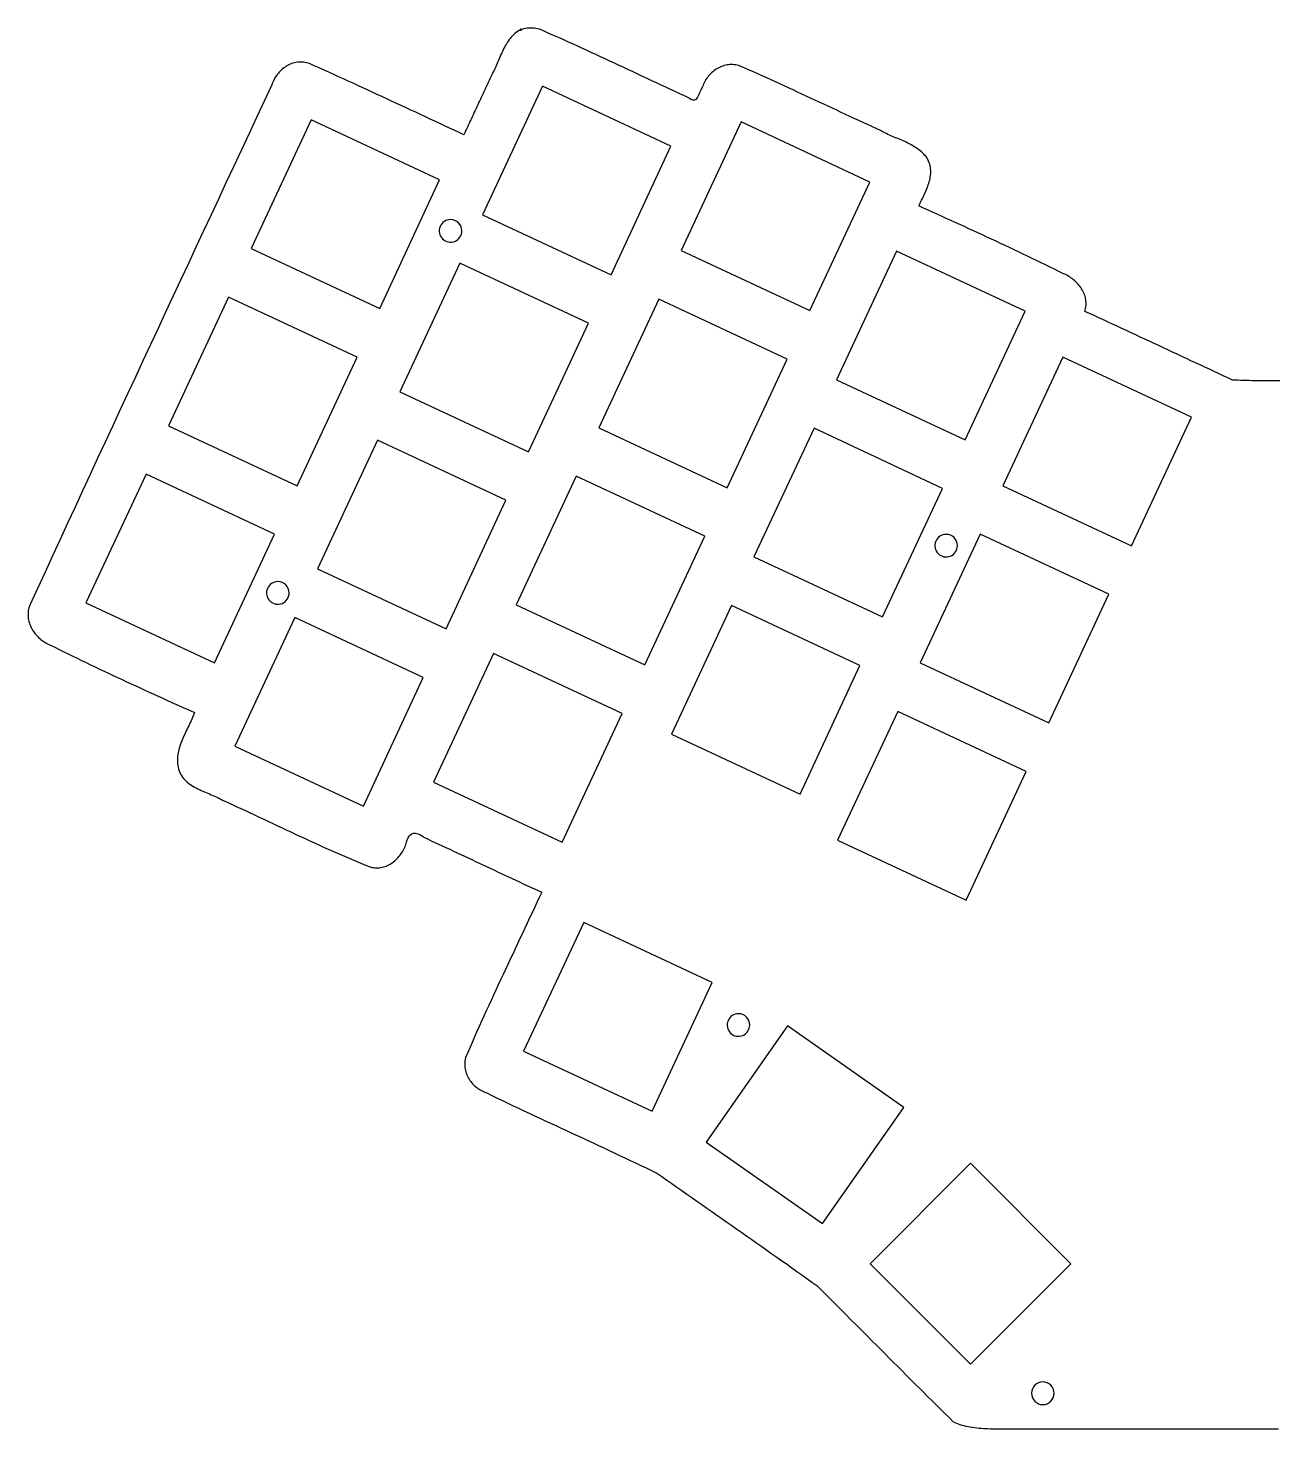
# Model space of a CAD drawing. Extents: x 2 to 691, y -383 to 3.
# Drawn here: x 1.5 to 346.2, y -383.1 to 3 of the extents above; entities that cross this region are included whole.
import ezdxf

# ---------------------------------------------------------------- set-up
doc = ezdxf.new("R2010")
doc.units = 0
doc.layers.get('0').update_dxf_attribs({"linetype": 'CONTINUOUS'})

msp = doc.modelspace()

# ---------------------------------------------------------------- linework, layer by layer
at = {"color": 7}
for points in [[(137.3688, 2.527315), (136.9368, 2.289715), (136.5264, 2.030515), (136.1376, 1.756915), (135.7704, 1.468915), (135.4248, 1.159315), (135.0864, 0.835315), (134.7768, 0.504115), (134.4744, 0.151315), (134.1864, -0.208685), (133.92, -0.583085), (133.6608, -0.971885), (133.416, -1.367885), (133.1784, -1.771085), (132.948, -2.181485), (132.732, -2.599085), (132.5232, -3.023885), (132.3144, -3.455885), (132.12, -3.887885), (131.9256, -4.327085), (131.7384, -4.766285), (131.544, -5.212685), (131.364, -5.651885), (131.1768, -6.098285), (130.9896, -6.537485), (130.8024, -6.976685), (130.6152, -7.415885), (130.4208, -7.855085), (130.2264, -8.279885), (130.0176, -8.704685), (129.8088, -9.122285), (129.5928, -9.539885), (129.3696, -9.935885)], [(142.5456, 2.656915), (142.056, 2.800915), (141.5664, 2.901715), (141.0768, 2.966515), (140.5944, 2.995315), (140.112, 2.995315), (139.6368, 2.966515), (139.1544, 2.908915), (138.672, 2.829715), (138.1824, 2.728915), (137.6928, 2.613715), (137.3688, 2.527315)], [(183.8088, -16.307885), (182.52, -15.717485), (181.2312, -15.127085), (179.9424, -14.529485), (178.6608, -13.931885), (177.372, -13.334285), (176.0832, -12.729485), (174.7944, -12.131885), (173.5128, -11.527085), (172.224, -10.922285), (170.9424, -10.324685), (169.6536, -9.719885), (168.372, -9.115085), (167.0832, -8.510285), (165.7944, -7.912685), (164.5128, -7.307885), (163.224, -6.710285), (161.9352, -6.105485), (160.6536, -5.507885), (159.3648, -4.910285), (158.076, -4.312685), (156.7872, -3.722285), (155.4984, -3.124685), (154.2024, -2.534285), (152.9136, -1.951085), (151.6248, -1.360685), (150.3288, -0.777485), (149.0328, -0.194285), (147.744, 0.381715), (146.4408, 0.957715), (145.1448, 1.526515), (143.8488, 2.095315), (142.5456, 2.656915)], [(79.128, -6.811085), (78.7032, -6.674285), (78.2856, -6.566285), (77.8608, -6.479885), (77.4432, -6.422285), (77.0256, -6.393485), (76.6152, -6.386285), (76.1976, -6.400685), (75.7944, -6.443885), (75.3912, -6.508685), (74.9952, -6.595085), (74.5992, -6.695885), (74.2104, -6.825485), (73.836, -6.976685), (73.4616, -7.142285), (73.1016, -7.322285), (72.7416, -7.531085), (72.396, -7.747085), (72.0648, -7.984685), (71.7336, -8.243885), (71.424, -8.510285), (71.1216, -8.798285), (70.8336, -9.093485), (70.5528, -9.403085), (70.2864, -9.727085), (70.0416, -10.065485), (69.804, -10.411085), (69.588, -10.771085), (69.3864, -11.138285), (69.1992, -11.512685), (69.0264, -11.901485), (68.8752, -12.297485), (68.7456, -12.700685)], [(121.7016, -26.409485), (120.3696, -25.790285), (119.0448, -25.178285), (117.7128, -24.559085), (116.388, -23.939885), (115.056, -23.320685), (113.7312, -22.701485), (112.3992, -22.089485), (111.0744, -21.470285), (109.7496, -20.851085), (108.4176, -20.231885), (107.0928, -19.612685), (105.7608, -18.993485), (104.436, -18.381485), (103.104, -17.762285), (101.7792, -17.143085), (100.4472, -16.531085), (99.1224, -15.911885), (97.7904, -15.299885), (96.4584, -14.687885), (95.1336, -14.068685), (93.8016, -13.456685), (92.4696, -12.851885), (91.1376, -12.239885), (89.8056, -11.627885), (88.4736, -11.023085), (87.1416, -10.418285), (85.8024, -9.813485), (84.4704, -9.208685), (83.1384, -8.603885), (81.7992, -8.006285), (80.4672, -7.408685), (79.128, -6.811085)], [(197.9064, -7.495085), (197.496, -7.365485), (197.0856, -7.257485), (196.6752, -7.178285), (196.2648, -7.120685), (195.8544, -7.084685), (195.4512, -7.077485), (195.048, -7.091885), (194.6448, -7.127885), (194.2488, -7.178285), (193.8528, -7.257485), (193.4712, -7.358285), (193.0896, -7.473485), (192.7152, -7.610285), (192.348, -7.768685), (191.988, -7.941485), (191.6352, -8.128685), (191.2896, -8.337485), (190.9512, -8.560685), (190.6272, -8.798285), (190.3104, -9.057485), (190.008, -9.323885), (189.72, -9.604685), (189.4392, -9.899885), (189.1728, -10.209485), (188.9208, -10.533485), (188.676, -10.864685), (188.4528, -11.210285), (188.244, -11.563085), (188.0496, -11.923085), (187.8696, -12.297485), (187.7112, -12.679085), (187.5672, -13.067885)], [(236.592, -25.279085), (235.3824, -24.724685), (234.18, -24.163085), (232.9704, -23.601485), (231.768, -23.039885), (230.5584, -22.478285), (229.3488, -21.916685), (228.1464, -21.362285), (226.9368, -20.800685), (225.7344, -20.239085), (224.5248, -19.677485), (223.3224, -19.115885), (222.1128, -18.554285), (220.9032, -17.992685), (219.7008, -17.431085), (218.4912, -16.869485), (217.2816, -16.307885), (216.0792, -15.753485), (214.8696, -15.191885), (213.66, -14.637485), (212.4504, -14.075885), (211.2408, -13.521485), (210.0312, -12.967085), (208.8216, -12.412685), (207.612, -11.865485), (206.4024, -11.311085), (205.1928, -10.763885), (203.976, -10.216685), (202.7664, -9.669485), (201.5496, -9.122285), (200.3328, -8.582285), (199.1232, -8.035085), (197.9064, -7.495085)], [(129.3696, -9.935885), (129.132, -10.454285), (128.8872, -10.965485), (128.6496, -11.483885), (128.412, -11.995085), (128.1744, -12.513485), (127.9296, -13.024685), (127.692, -13.543085), (127.4544, -14.054285), (127.2096, -14.572685), (126.972, -15.083885), (126.7344, -15.602285), (126.4896, -16.113485), (126.252, -16.631885), (126.0144, -17.143085), (125.7768, -17.661485), (125.532, -18.172685), (125.2944, -18.691085), (125.0568, -19.202285), (124.812, -19.720685), (124.5744, -20.231885), (124.3368, -20.743085), (124.0992, -21.261485), (123.8544, -21.772685), (123.6168, -22.291085), (123.3792, -22.802285), (123.1344, -23.320685), (122.8968, -23.831885), (122.6592, -24.350285), (122.4216, -24.861485), (122.1768, -25.379885), (121.9392, -25.891085), (121.7016, -26.409485)], [(68.7456, -12.700685), (66.6504, -17.171885), (64.5552, -21.635885), (62.4672, -26.107085), (60.372, -30.578285), (58.2768, -35.049485), (56.1888, -39.520685), (54.0936, -43.991885), (52.0056, -48.463085), (49.9176, -52.934285), (47.8224, -57.405485), (45.7344, -61.876685), (43.6464, -66.347885), (41.5584, -70.826285), (39.4704, -75.297485), (37.3896, -79.768685), (35.3016, -84.247085), (33.2136, -88.718285), (31.1328, -93.196685), (29.052, -97.667885), (26.9712, -102.146285), (24.8904, -106.617485), (22.8096, -111.095885), (20.7288, -115.574285), (18.6552, -120.052685), (16.5744, -124.531085), (14.5008, -129.009485), (12.4272, -133.487885), (10.3608, -137.966285), (8.2872, -142.451885), (6.2208, -146.930285), (4.1472, -151.415885), (2.0808, -155.894285)], [(187.5672, -13.067885), (187.3656, -13.370285), (187.1784, -13.715885), (186.9984, -14.090285), (186.8328, -14.493485), (186.6744, -14.896685), (186.5088, -15.299885), (186.336, -15.688685), (186.156, -16.041485), (185.9616, -16.358285), (185.6304, -16.718285), (185.2416, -16.919885), (184.7808, -16.905485), (184.428, -16.761485), (184.0248, -16.495085), (183.8088, -16.307885)], [(249.12, -32.443085), (248.8248, -32.090285), (248.5152, -31.751885), (248.1912, -31.435085), (247.86, -31.125485), (247.5216, -30.837485), (247.1688, -30.556685), (246.8088, -30.290285), (246.4344, -30.038285), (246.06, -29.793485), (245.6712, -29.555885), (245.2824, -29.332685), (244.8864, -29.116685), (244.4832, -28.907885), (244.0728, -28.706285), (243.6624, -28.504685), (243.252, -28.317485), (242.8272, -28.123085), (242.4096, -27.943085), (241.9848, -27.763085), (241.56, -27.583085), (241.1352, -27.403085), (240.7104, -27.223085), (240.2856, -27.043085), (239.868, -26.863085), (239.4432, -26.683085), (239.0256, -26.495885), (238.608, -26.308685), (238.1976, -26.114285), (237.7872, -25.919885), (237.384, -25.711085), (236.988, -25.502285), (236.592, -25.279085)], [(247.1616, -46.036685), (247.3416, -45.647885), (247.5288, -45.251885), (247.716, -44.848685), (247.9104, -44.438285), (248.1048, -44.027885), (248.3064, -43.617485), (248.5008, -43.199885), (248.6952, -42.775085), (248.8824, -42.350285), (249.0696, -41.925485), (249.2496, -41.493485), (249.4224, -41.061485), (249.588, -40.629485), (249.7392, -40.197485), (249.8832, -39.758285), (250.0128, -39.326285), (250.128, -38.887085), (250.2216, -38.447885), (250.3008, -38.008685), (250.3656, -37.576685), (250.4088, -37.137485), (250.4232, -36.698285), (250.4232, -36.266285), (250.3944, -35.834285), (250.344, -35.402285), (250.2576, -34.970285), (250.1496, -34.538285), (250.0128, -34.113485), (249.84, -33.688685), (249.6384, -33.271085), (249.3936, -32.853485), (249.12, -32.443085)], [(287.0064, -64.720685), (285.7752, -64.101485), (284.544, -63.489485), (283.3128, -62.884685), (282.0744, -62.279885), (280.8432, -61.675085), (279.6048, -61.077485), (278.3664, -60.472685), (277.128, -59.882285), (275.8824, -59.284685), (274.644, -58.694285), (273.3984, -58.103885), (272.16, -57.520685), (270.9144, -56.930285), (269.6688, -56.347085), (268.4232, -55.763885), (267.1776, -55.187885), (265.9248, -54.604685), (264.6792, -54.028685), (263.4336, -53.452685), (262.1808, -52.876685), (260.928, -52.300685), (259.6824, -51.731885), (258.4296, -51.155885), (257.1768, -50.587085), (255.924, -50.018285), (254.6784, -49.449485), (253.4256, -48.880685), (252.1728, -48.311885), (250.92, -47.743085), (249.6672, -47.174285), (248.4144, -46.605485), (247.1616, -46.036685)], [(292.9176, -75.088685), (293.0328, -74.671085), (293.1264, -74.253485), (293.1912, -73.843085), (293.2344, -73.425485), (293.2488, -73.015085), (293.2344, -72.611885), (293.2056, -72.208685), (293.148, -71.812685), (293.076, -71.416685), (292.9752, -71.027885), (292.86, -70.646285), (292.7232, -70.271885), (292.5648, -69.904685), (292.392, -69.544685), (292.2048, -69.184685), (291.996, -68.839085), (291.7728, -68.500685), (291.5352, -68.169485), (291.276, -67.852685), (291.0096, -67.543085), (290.736, -67.240685), (290.4408, -66.945485), (290.1384, -66.671885), (289.8216, -66.398285), (289.4976, -66.146285), (289.1664, -65.901485), (288.8208, -65.671085), (288.4752, -65.447885), (288.1152, -65.246285), (287.748, -65.051885), (287.3808, -64.879085), (287.0064, -64.720685)], [(333.6048, -94.010285), (332.3376, -93.419885), (331.0632, -92.829485), (329.796, -92.231885), (328.5216, -91.641485), (327.2544, -91.051085), (325.98, -90.453485), (324.7128, -89.863085), (323.4384, -89.265485), (322.1712, -88.675085), (320.8968, -88.077485), (319.6296, -87.487085), (318.3624, -86.889485), (317.088, -86.299085), (315.8208, -85.701485), (314.5464, -85.111085), (313.2792, -84.520685), (312.0048, -83.923085), (310.7376, -83.332685), (309.4632, -82.742285), (308.196, -82.151885), (306.9216, -81.554285), (305.6472, -80.963885), (304.38, -80.373485), (303.1056, -79.783085), (301.8312, -79.199885), (300.564, -78.609485), (299.2896, -78.019085), (298.0152, -77.435885), (296.7408, -76.845485), (295.4664, -76.262285), (294.192, -75.679085), (292.9176, -75.088685)], [(346.6224, -94.211885), (345.8592, -94.211885), (345.0888, -94.219085), (344.3184, -94.219085), (343.548, -94.226285), (342.7776, -94.219085), (342.0144, -94.219085), (341.244, -94.219085), (340.4808, -94.211885), (339.7104, -94.204685), (338.9472, -94.190285), (338.1768, -94.175885), (337.4136, -94.154285), (336.6504, -94.132685), (335.8872, -94.111085), (335.124, -94.082285), (334.368, -94.046285), (333.6048, -94.010285)], [(2.0808, -155.894285), (1.9224, -156.326285), (1.7856, -156.758285), (1.6776, -157.190285), (1.5984, -157.622285), (1.548, -158.054285), (1.5264, -158.486285), (1.5264, -158.911085), (1.5552, -159.335885), (1.6056, -159.753485), (1.6776, -160.171085), (1.7712, -160.581485), (1.8936, -160.991885), (2.0304, -161.387885), (2.196, -161.783885), (2.376, -162.172685), (2.5704, -162.547085), (2.7864, -162.921485), (3.024, -163.281485), (3.276, -163.634285), (3.5424, -163.972685), (3.8232, -164.303885), (4.1184, -164.620685), (4.428, -164.930285), (4.752, -165.225485), (5.0832, -165.506285), (5.4288, -165.772685), (5.7888, -166.024685), (6.156, -166.262285), (6.5304, -166.485485), (6.912, -166.694285), (7.3008, -166.881485), (7.704, -167.047085)], [(7.704, -167.047085), (8.928, -167.666285), (10.1592, -168.271085), (11.3832, -168.883085), (12.6144, -169.487885), (13.8528, -170.085485), (15.084, -170.683085), (16.3152, -171.280685), (17.5536, -171.878285), (18.792, -172.468685), (20.0304, -173.059085), (21.2688, -173.649485), (22.5072, -174.232685), (23.7528, -174.815885), (24.9912, -175.399085), (26.2368, -175.975085), (27.4824, -176.558285), (28.7208, -177.134285), (29.9664, -177.710285), (31.212, -178.286285), (32.4648, -178.855085), (33.7104, -179.423885), (34.956, -179.999885), (36.2016, -180.568685), (37.4544, -181.137485), (38.7, -181.706285), (39.9456, -182.275085), (41.1984, -182.836685), (42.444, -183.405485), (43.6968, -183.967085), (44.9496, -184.535885), (46.1952, -185.097485), (47.448, -185.666285)], [(47.448, -185.666285), (47.2752, -186.119885), (47.088, -186.573485), (46.8936, -187.027085), (46.6992, -187.480685), (46.4904, -187.934285), (46.2744, -188.387885), (46.0584, -188.841485), (45.8424, -189.295085), (45.6192, -189.748685), (45.396, -190.202285), (45.1728, -190.663085), (44.9568, -191.116685), (44.7408, -191.577485), (44.5248, -192.038285), (44.3232, -192.499085), (44.1216, -192.959885), (43.9344, -193.427885), (43.7472, -193.895885), (43.5816, -194.363885), (43.4232, -194.831885), (43.272, -195.307085), (43.1424, -195.775085), (43.0272, -196.257485), (42.9264, -196.732685), (42.8472, -197.215085), (42.7824, -197.704685), (42.7392, -198.194285), (42.7248, -198.683885), (42.7248, -199.180685), (42.7536, -199.677485), (42.8112, -200.181485), (42.8904, -200.685485)], [(241.308, -185.313485), (224.7552, -220.773485)], [(276.7392, -201.866285), (241.308, -185.313485)], [(42.8904, -200.685485), (43.02, -201.203885), (43.1856, -201.700685), (43.38, -202.168685), (43.6032, -202.607885), (43.848, -203.025485), (44.1216, -203.428685), (44.4168, -203.803085), (44.7336, -204.155885), (45.0648, -204.494285), (45.4176, -204.811085), (45.792, -205.113485), (46.1808, -205.401485), (46.584, -205.675085), (47.0016, -205.934285), (47.4264, -206.179085), (47.8656, -206.416685), (48.312, -206.647085), (48.7656, -206.870285), (49.2264, -207.079085), (49.6872, -207.287885), (50.1552, -207.489485), (50.6304, -207.683885), (51.0984, -207.885485), (51.5664, -208.079885), (52.0344, -208.274285), (52.5024, -208.468685), (52.956, -208.670285), (53.4096, -208.871885), (53.856, -209.080685), (54.288, -209.289485), (54.7128, -209.512685), (55.1304, -209.743085)], [(260.2152, -237.297485), (276.7392, -201.866285)], [(55.1304, -209.743085), (56.3976, -210.319085), (57.672, -210.902285), (58.9392, -211.485485), (60.2064, -212.075885), (61.4736, -212.666285), (62.7408, -213.256685), (64.008, -213.847085), (65.2752, -214.444685), (66.5424, -215.035085), (67.8024, -215.632685), (69.0696, -216.230285), (70.3368, -216.827885), (71.5968, -217.425485), (72.864, -218.015885), (74.1312, -218.613485), (75.3984, -219.203885), (76.6656, -219.794285), (77.9328, -220.384685), (79.2072, -220.967885), (80.4744, -221.551085), (81.7488, -222.134285), (83.0232, -222.710285), (84.2976, -223.279085), (85.572, -223.847885), (86.8536, -224.409485), (88.1352, -224.971085), (89.4168, -225.525485), (90.6984, -226.072685), (91.9872, -226.612685), (93.2832, -227.152685), (94.572, -227.678285), (95.868, -228.196685)], [(105.768, -221.788685), (105.9192, -221.241485), (106.092, -220.744685), (106.2864, -220.305485), (106.4952, -219.923885), (106.7256, -219.599885), (106.9776, -219.333485), (107.3952, -219.038285), (107.856, -218.879885), (108.3672, -218.858285), (108.7416, -218.923085), (109.1304, -219.045485), (109.548, -219.239885), (109.9872, -219.491885), (110.448, -219.808685), (110.6856, -219.995885)], [(110.6856, -219.995885), (111.7008, -220.471085), (112.7088, -220.946285), (113.724, -221.421485), (114.7392, -221.896685), (115.7544, -222.371885), (116.7696, -222.847085), (117.7848, -223.322285), (118.7928, -223.797485), (119.808, -224.272685), (120.8232, -224.747885), (121.8384, -225.223085), (122.8536, -225.698285), (123.8688, -226.173485), (124.884, -226.648685), (125.8992, -227.123885), (126.9144, -227.591885), (127.9296, -228.067085), (128.9376, -228.542285), (129.9528, -229.017485), (130.968, -229.485485), (131.9832, -229.960685), (132.9984, -230.435885), (134.0136, -230.903885), (135.0288, -231.379085), (136.044, -231.847085), (137.0592, -232.322285), (138.0816, -232.797485), (139.0968, -233.265485), (140.112, -233.740685), (141.1272, -234.208685), (142.1424, -234.683885), (143.1576, -235.151885)], [(95.868, -228.196685), (96.2928, -228.297485), (96.7104, -228.369485), (97.1208, -228.419885), (97.5312, -228.441485), (97.9416, -228.434285), (98.3448, -228.412685), (98.7408, -228.362285), (99.1296, -228.290285), (99.5184, -228.196685), (99.8928, -228.081485), (100.2672, -227.944685), (100.6344, -227.786285), (100.9872, -227.613485), (101.34, -227.426285), (101.6784, -227.217485), (102.0168, -226.994285), (102.3336, -226.749485), (102.6504, -226.497485), (102.9528, -226.231085), (103.248, -225.943085), (103.5288, -225.655085), (103.7952, -225.345485), (104.0544, -225.028685), (104.2992, -224.697485), (104.5296, -224.359085), (104.7528, -224.013485), (104.9616, -223.660685), (105.1488, -223.293485), (105.3288, -222.926285), (105.4944, -222.551885), (105.6384, -222.170285), (105.768, -221.788685)], [(224.7552, -220.773485), (260.2152, -237.297485)], [(143.1576, -235.151885), (142.4952, -236.570285), (141.8328, -237.995885), (141.1632, -239.414285), (140.5008, -240.832685), (139.8312, -242.251085), (139.1688, -243.676685), (138.4992, -245.095085), (137.8296, -246.513485), (137.16, -247.931885), (136.4904, -249.350285), (135.8208, -250.768685), (135.1584, -252.187085), (134.4888, -253.605485), (133.8264, -255.031085), (133.1568, -256.449485), (132.4944, -257.867885), (131.832, -259.293485), (131.1696, -260.711885), (130.5072, -262.137485), (129.852, -263.563085), (129.1968, -264.981485), (128.5416, -266.407085), (127.8864, -267.839885), (127.2384, -269.265485), (126.5904, -270.691085), (125.9496, -272.123885), (125.3088, -273.556685), (124.668, -274.982285), (124.0344, -276.422285), (123.408, -277.855085), (122.7816, -279.295085), (122.1552, -280.727885)], [(122.1552, -280.727885), (122.0688, -281.131085), (121.9968, -281.527085), (121.9536, -281.923085), (121.932, -282.319085), (121.9248, -282.707885), (121.9464, -283.096685), (121.9896, -283.485485), (122.0472, -283.859885), (122.1264, -284.234285), (122.22, -284.608685), (122.3352, -284.968685), (122.4648, -285.328685), (122.616, -285.681485), (122.7816, -286.027085), (122.9688, -286.365485), (123.1632, -286.689485), (123.3792, -287.013485), (123.6024, -287.323085), (123.8472, -287.625485), (124.0992, -287.913485), (124.3656, -288.194285), (124.6464, -288.467885), (124.9344, -288.727085), (125.2368, -288.971885), (125.5536, -289.209485), (125.8704, -289.425485), (126.2088, -289.634285), (126.5472, -289.828685), (126.9, -290.008685), (127.2528, -290.174285), (127.62, -290.325485), (127.9944, -290.462285)], [(127.9944, -290.462285), (129.4488, -291.167885), (130.9032, -291.880685), (132.3648, -292.579085), (133.8264, -293.277485), (135.288, -293.975885), (136.7496, -294.667085), (138.2112, -295.365485), (139.68, -296.049485), (141.1416, -296.740685), (142.6104, -297.424685), (144.0792, -298.108685), (145.548, -298.792685), (147.0168, -299.469485), (148.4856, -300.153485), (149.9616, -300.830285), (151.4304, -301.514285), (152.8992, -302.191085), (154.368, -302.867885), (155.8368, -303.551885), (157.3056, -304.235885), (158.7744, -304.912685), (160.2432, -305.596685), (161.712, -306.280685), (163.1736, -306.971885), (164.6424, -307.655885), (166.104, -308.347085), (167.5728, -309.038285), (169.0272, -309.736685), (170.4888, -310.435085), (171.9504, -311.133485), (173.4048, -311.839085), (174.8592, -312.551885)], [(174.8592, -312.551885), (176.2416, -313.509485), (177.6168, -314.474285), (178.9992, -315.431885), (180.3816, -316.396685), (181.764, -317.354285), (183.1464, -318.319085), (184.5288, -319.283885), (185.9112, -320.248685), (187.2936, -321.213485), (188.676, -322.178285), (190.0656, -323.143085), (191.448, -324.107885), (192.8304, -325.072685), (194.2128, -326.037485), (195.5952, -327.002285), (196.9776, -327.974285), (198.36, -328.939085), (199.7424, -329.911085), (201.1248, -330.883085), (202.5072, -331.847885), (203.8896, -332.819885), (205.272, -333.791885), (206.6472, -334.763885), (208.0296, -335.743085), (209.4048, -336.715085), (210.7872, -337.687085), (212.1624, -338.666285), (213.5376, -339.638285), (214.9128, -340.617485), (216.288, -341.596685), (217.6632, -342.575885), (219.0312, -343.555085)], [(219.0312, -343.555085), (220.212, -344.728685), (221.3856, -345.895085), (222.5592, -347.068685), (223.7328, -348.242285), (224.9136, -349.415885), (226.0872, -350.596685), (227.2536, -351.770285), (228.4272, -352.943885), (229.6008, -354.117485), (230.7744, -355.298285), (231.948, -356.471885), (233.1216, -357.652685), (234.288, -358.826285), (235.4616, -359.999885), (236.6352, -361.180685), (237.8088, -362.354285), (238.9824, -363.535085), (240.156, -364.708685), (241.3296, -365.882285), (242.5032, -367.055885), (243.6768, -368.229485), (244.8504, -369.403085), (246.024, -370.576685), (247.2048, -371.750285), (248.3784, -372.916685), (249.5592, -374.090285), (250.7328, -375.256685), (251.9136, -376.423085), (253.0944, -377.589485), (254.2752, -378.755885), (255.4632, -379.915085), (256.644, -381.081485)], [(256.644, -381.081485), (257.0544, -381.290285), (257.5008, -381.484685), (257.976, -381.671885), (258.48, -381.837485), (259.0056, -381.988685), (259.56, -382.132685), (260.1288, -382.255085), (260.712, -382.370285), (261.3096, -382.478285), (261.9216, -382.571885), (262.5336, -382.658285), (263.1528, -382.730285), (263.772, -382.795085), (264.384, -382.845485), (264.996, -382.895885), (265.5936, -382.939085), (266.184, -382.967885), (266.76, -382.996685), (267.3144, -383.018285), (267.8472, -383.032685), (268.3512, -383.047085), (268.8336, -383.054285), (269.28, -383.061485), (269.6976, -383.061485), (270.072, -383.061485), (270.7056, -383.054285), (271.152, -383.047085), (271.4184, -383.039885)], [(271.4184, -383.039885), (276.4152, -383.032685), (281.4048, -383.025485), (286.4016, -383.025485), (291.3912, -383.025485), (296.388, -383.025485), (301.3776, -383.025485), (306.3744, -383.025485), (311.3712, -383.025485), (316.3608, -383.032685), (321.3576, -383.032685), (326.3472, -383.032685), (331.344, -383.039885), (336.3408, -383.039885), (341.3304, -383.039885), (346.3272, -383.047085)]]:
    msp.add_lwpolyline(points, dxfattribs=at)
for points in [[(137.37024, 2.698292)], [(126.8136, -48.455885), (162.2736, -64.979885), (178.8048, -29.548685), (143.3664, -12.988685)], [(63.036, -57.779885), (98.496, -74.303885), (115.02, -38.872685), (79.5888, -22.319885)], [(181.6344, -58.348685), (217.1016, -74.872685), (233.6256, -39.441485), (198.1944, -22.881485)], [(118.03104, -49.789174)], [(118.03104, -49.789174)], [(118.03104, -49.789174)], [(118.03104, -49.789174)], [(224.4672, -93.952685), (259.9272, -110.476685), (276.4584, -75.045485), (241.02, -58.485485)], [(104.0544, -97.264685), (139.5144, -113.788685), (156.0384, -78.357485), (120.6072, -61.804685)], [(40.2768, -106.588685), (75.7368, -123.119885), (92.2608, -87.681485), (56.8296, -71.128685)], [(158.8752, -107.157485), (194.3352, -123.681485), (210.8592, -88.250285), (175.428, -71.697485)], [(270.2736, -123.148685), (305.7408, -139.672685), (322.2648, -104.241485), (286.8336, -87.681485)], [(201.6792, -142.761485), (237.1392, -159.285485), (253.6632, -123.854285), (218.232, -107.301485)], [(81.3168, -146.051885), (116.784, -162.575885), (133.308, -127.144685), (97.8768, -110.591885)], [(17.5104, -155.433485), (52.9704, -171.957485), (69.5016, -136.526285), (34.0632, -119.973485)], [(136.116, -155.973485), (171.576, -172.497485), (188.1, -137.066285), (152.6688, -120.513485)], [(247.5144, -171.957485), (282.9744, -188.481485), (299.4984, -153.050285), (264.0672, -136.497485)], [(254.66112, -136.529374)], [(254.66112, -136.529374)], [(254.66112, -136.529374)], [(254.66112, -136.529374)], [(70.409232, -149.568574)], [(70.409232, -149.568574)], [(70.409232, -149.568574)], [(70.409232, -149.568574)], [(178.9128, -191.606285), (214.38, -208.130285), (230.904, -172.699085), (195.4728, -156.139085)], [(58.5288, -194.889485), (93.9888, -211.413485), (110.5128, -175.982285), (75.0816, -159.429485)], [(113.3496, -204.782285), (148.8096, -221.313485), (165.3408, -185.875085), (129.9024, -169.322285)], [(138.1824, -278.935085), (173.6424, -295.466285), (190.1664, -260.027885), (154.7352, -243.475085)], [(197.40168, -268.623454)], [(197.40168, -268.623454)], [(197.40168, -268.623454)], [(197.40168, -268.623454)], [(188.496, -304.041485), (220.5504, -326.476685), (242.9784, -294.451085), (210.9528, -271.994285)], [(233.6832, -337.507085), (261.3528, -365.169485), (289.0008, -337.521485), (261.3672, -309.844685)], [(281.30688, -370.103854)], [(281.30688, -370.103854)], [(281.30688, -370.103854)], [(281.30688, -370.103854)]]:
    msp.add_lwpolyline(points, close=True, dxfattribs=at)
for points in [[(137.207535, 2.589576), (137.180276, 2.523768), (137.195344, 2.44802), (137.245711, 2.397653)], [(137.37024, 2.698292), (137.29901, 2.698292), (137.234794, 2.655384), (137.207535, 2.589576)], [(137.245711, 2.397653), (137.296078, 2.347285), (137.371827, 2.332218), (137.437635, 2.359477)], [(137.494769, 2.646711), (137.461742, 2.679738), (137.416947, 2.698292), (137.37024, 2.698292)], [(137.437635, 2.359477), (137.503443, 2.386735), (137.546351, 2.450952), (137.546351, 2.522182)], [(137.546351, 2.522182), (137.546351, 2.568889), (137.527796, 2.613683), (137.494769, 2.646711)], [(118.03104, -49.789174), (116.769882, -49.789174), (115.632905, -50.548877), (115.150281, -51.714035)], [(118.03104, -49.789174), (116.769882, -49.789174), (115.632905, -50.548877), (115.150281, -51.714035)], [(118.03104, -49.789174), (116.769882, -49.789174), (115.632905, -50.548877), (115.150281, -51.714035)], [(118.03104, -49.789174), (116.769882, -49.789174), (115.632905, -50.548877), (115.150281, -51.714035)], [(120.235878, -50.702447), (119.651118, -50.117688), (118.858015, -49.789174), (118.03104, -49.789174)], [(120.235878, -50.702447), (119.651118, -50.117688), (118.858015, -49.789174), (118.03104, -49.789174)], [(120.235878, -50.702447), (119.651118, -50.117688), (118.858015, -49.789174), (118.03104, -49.789174)], [(120.235878, -50.702447), (119.651118, -50.117688), (118.858015, -49.789174), (118.03104, -49.789174)], [(115.150281, -51.714035), (114.667657, -52.879194), (114.934429, -54.220349), (115.826202, -55.112122)], [(115.150281, -51.714035), (114.667657, -52.879194), (114.934429, -54.220349), (115.826202, -55.112122)], [(115.150281, -51.714035), (114.667657, -52.879194), (114.934429, -54.220349), (115.826202, -55.112122)], [(115.150281, -51.714035), (114.667657, -52.879194), (114.934429, -54.220349), (115.826202, -55.112122)], [(119.224289, -55.788044), (120.389448, -55.30542), (121.149151, -54.168443), (121.149151, -52.907285)], [(119.224289, -55.788044), (120.389448, -55.30542), (121.149151, -54.168443), (121.149151, -52.907285)], [(119.224289, -55.788044), (120.389448, -55.30542), (121.149151, -54.168443), (121.149151, -52.907285)], [(119.224289, -55.788044), (120.389448, -55.30542), (121.149151, -54.168443), (121.149151, -52.907285)], [(121.149151, -52.907285), (121.149151, -52.08031), (120.820637, -51.287207), (120.235878, -50.702447)], [(121.149151, -52.907285), (121.149151, -52.08031), (120.820637, -51.287207), (120.235878, -50.702447)], [(121.149151, -52.907285), (121.149151, -52.08031), (120.820637, -51.287207), (120.235878, -50.702447)], [(121.149151, -52.907285), (121.149151, -52.08031), (120.820637, -51.287207), (120.235878, -50.702447)], [(115.826202, -55.112122), (116.717976, -56.003896), (118.059131, -56.270668), (119.224289, -55.788044)], [(115.826202, -55.112122), (116.717976, -56.003896), (118.059131, -56.270668), (119.224289, -55.788044)], [(115.826202, -55.112122), (116.717976, -56.003896), (118.059131, -56.270668), (119.224289, -55.788044)], [(115.826202, -55.112122), (116.717976, -56.003896), (118.059131, -56.270668), (119.224289, -55.788044)], [(251.780361, -138.454235), (251.297737, -139.619394), (251.564509, -140.960549), (252.456282, -141.852322)], [(251.780361, -138.454235), (251.297737, -139.619394), (251.564509, -140.960549), (252.456282, -141.852322)], [(251.780361, -138.454235), (251.297737, -139.619394), (251.564509, -140.960549), (252.456282, -141.852322)], [(251.780361, -138.454235), (251.297737, -139.619394), (251.564509, -140.960549), (252.456282, -141.852322)], [(254.66112, -136.529374), (253.399962, -136.529374), (252.262985, -137.289077), (251.780361, -138.454235)], [(254.66112, -136.529374), (253.399962, -136.529374), (252.262985, -137.289077), (251.780361, -138.454235)], [(254.66112, -136.529374), (253.399962, -136.529374), (252.262985, -137.289077), (251.780361, -138.454235)], [(254.66112, -136.529374), (253.399962, -136.529374), (252.262985, -137.289077), (251.780361, -138.454235)], [(256.865958, -137.442647), (256.281198, -136.857888), (255.488095, -136.529374), (254.66112, -136.529374)], [(256.865958, -137.442647), (256.281198, -136.857888), (255.488095, -136.529374), (254.66112, -136.529374)], [(256.865958, -137.442647), (256.281198, -136.857888), (255.488095, -136.529374), (254.66112, -136.529374)], [(256.865958, -137.442647), (256.281198, -136.857888), (255.488095, -136.529374), (254.66112, -136.529374)], [(257.779231, -139.647485), (257.779231, -138.82051), (257.450717, -138.027407), (256.865958, -137.442647)], [(257.779231, -139.647485), (257.779231, -138.82051), (257.450717, -138.027407), (256.865958, -137.442647)], [(257.779231, -139.647485), (257.779231, -138.82051), (257.450717, -138.027407), (256.865958, -137.442647)], [(257.779231, -139.647485), (257.779231, -138.82051), (257.450717, -138.027407), (256.865958, -137.442647)], [(252.456282, -141.852322), (253.348056, -142.744096), (254.689211, -143.010868), (255.854369, -142.528244)], [(252.456282, -141.852322), (253.348056, -142.744096), (254.689211, -143.010868), (255.854369, -142.528244)], [(252.456282, -141.852322), (253.348056, -142.744096), (254.689211, -143.010868), (255.854369, -142.528244)], [(252.456282, -141.852322), (253.348056, -142.744096), (254.689211, -143.010868), (255.854369, -142.528244)], [(255.854369, -142.528244), (257.019528, -142.04562), (257.779231, -140.908643), (257.779231, -139.647485)], [(255.854369, -142.528244), (257.019528, -142.04562), (257.779231, -140.908643), (257.779231, -139.647485)], [(255.854369, -142.528244), (257.019528, -142.04562), (257.779231, -140.908643), (257.779231, -139.647485)], [(255.854369, -142.528244), (257.019528, -142.04562), (257.779231, -140.908643), (257.779231, -139.647485)], [(70.409232, -149.568574), (69.148074, -149.568574), (68.011097, -150.328277), (67.528473, -151.493435)], [(70.409232, -149.568574), (69.148074, -149.568574), (68.011097, -150.328277), (67.528473, -151.493435)], [(70.409232, -149.568574), (69.148074, -149.568574), (68.011097, -150.328277), (67.528473, -151.493435)], [(70.409232, -149.568574), (69.148074, -149.568574), (68.011097, -150.328277), (67.528473, -151.493435)], [(73.527343, -152.686685), (73.527343, -150.9646), (72.131317, -149.568574), (70.409232, -149.568574)], [(73.527343, -152.686685), (73.527343, -150.9646), (72.131317, -149.568574), (70.409232, -149.568574)], [(73.527343, -152.686685), (73.527343, -150.9646), (72.131317, -149.568574), (70.409232, -149.568574)], [(73.527343, -152.686685), (73.527343, -150.9646), (72.131317, -149.568574), (70.409232, -149.568574)], [(67.528473, -151.493435), (67.045849, -152.658594), (67.312621, -153.999749), (68.204394, -154.891522)], [(67.528473, -151.493435), (67.045849, -152.658594), (67.312621, -153.999749), (68.204394, -154.891522)], [(67.528473, -151.493435), (67.045849, -152.658594), (67.312621, -153.999749), (68.204394, -154.891522)], [(67.528473, -151.493435), (67.045849, -152.658594), (67.312621, -153.999749), (68.204394, -154.891522)], [(71.602481, -155.567444), (72.76764, -155.08482), (73.527343, -153.947843), (73.527343, -152.686685)], [(71.602481, -155.567444), (72.76764, -155.08482), (73.527343, -153.947843), (73.527343, -152.686685)], [(71.602481, -155.567444), (72.76764, -155.08482), (73.527343, -153.947843), (73.527343, -152.686685)], [(71.602481, -155.567444), (72.76764, -155.08482), (73.527343, -153.947843), (73.527343, -152.686685)], [(68.204394, -154.891522), (69.096168, -155.783296), (70.437323, -156.050068), (71.602481, -155.567444)], [(68.204394, -154.891522), (69.096168, -155.783296), (70.437323, -156.050068), (71.602481, -155.567444)], [(68.204394, -154.891522), (69.096168, -155.783296), (70.437323, -156.050068), (71.602481, -155.567444)], [(68.204394, -154.891522), (69.096168, -155.783296), (70.437323, -156.050068), (71.602481, -155.567444)], [(197.40168, -268.623454), (196.140522, -268.623454), (195.003545, -269.383157), (194.520921, -270.548315)], [(197.40168, -268.623454), (196.140522, -268.623454), (195.003545, -269.383157), (194.520921, -270.548315)], [(197.40168, -268.623454), (196.140522, -268.623454), (195.003545, -269.383157), (194.520921, -270.548315)], [(197.40168, -268.623454), (196.140522, -268.623454), (195.003545, -269.383157), (194.520921, -270.548315)], [(200.519791, -271.741565), (200.519791, -270.01948), (199.123765, -268.623454), (197.40168, -268.623454)], [(200.519791, -271.741565), (200.519791, -270.01948), (199.123765, -268.623454), (197.40168, -268.623454)], [(200.519791, -271.741565), (200.519791, -270.01948), (199.123765, -268.623454), (197.40168, -268.623454)], [(200.519791, -271.741565), (200.519791, -270.01948), (199.123765, -268.623454), (197.40168, -268.623454)], [(194.520921, -270.548315), (194.038297, -271.713474), (194.305069, -273.054629), (195.196842, -273.946402)], [(194.520921, -270.548315), (194.038297, -271.713474), (194.305069, -273.054629), (195.196842, -273.946402)], [(194.520921, -270.548315), (194.038297, -271.713474), (194.305069, -273.054629), (195.196842, -273.946402)], [(194.520921, -270.548315), (194.038297, -271.713474), (194.305069, -273.054629), (195.196842, -273.946402)], [(195.196842, -273.946402), (196.088616, -274.838176), (197.429771, -275.104948), (198.594929, -274.622324)], [(195.196842, -273.946402), (196.088616, -274.838176), (197.429771, -275.104948), (198.594929, -274.622324)], [(195.196842, -273.946402), (196.088616, -274.838176), (197.429771, -275.104948), (198.594929, -274.622324)], [(195.196842, -273.946402), (196.088616, -274.838176), (197.429771, -275.104948), (198.594929, -274.622324)], [(198.594929, -274.622324), (199.760088, -274.1397), (200.519791, -273.002723), (200.519791, -271.741565)], [(198.594929, -274.622324), (199.760088, -274.1397), (200.519791, -273.002723), (200.519791, -271.741565)], [(198.594929, -274.622324), (199.760088, -274.1397), (200.519791, -273.002723), (200.519791, -271.741565)], [(198.594929, -274.622324), (199.760088, -274.1397), (200.519791, -273.002723), (200.519791, -271.741565)], [(281.30688, -370.103854), (279.584795, -370.103854), (278.188769, -371.49988), (278.188769, -373.221965)], [(281.30688, -370.103854), (279.584795, -370.103854), (278.188769, -371.49988), (278.188769, -373.221965)], [(281.30688, -370.103854), (279.584795, -370.103854), (278.188769, -371.49988), (278.188769, -373.221965)], [(281.30688, -370.103854), (279.584795, -370.103854), (278.188769, -371.49988), (278.188769, -373.221965)], [(283.511718, -371.017127), (282.926958, -370.432368), (282.133855, -370.103854), (281.30688, -370.103854)], [(283.511718, -371.017127), (282.926958, -370.432368), (282.133855, -370.103854), (281.30688, -370.103854)], [(283.511718, -371.017127), (282.926958, -370.432368), (282.133855, -370.103854), (281.30688, -370.103854)], [(283.511718, -371.017127), (282.926958, -370.432368), (282.133855, -370.103854), (281.30688, -370.103854)], [(278.188769, -373.221965), (278.188769, -374.94405), (279.584795, -376.340076), (281.30688, -376.340076)], [(278.188769, -373.221965), (278.188769, -374.94405), (279.584795, -376.340076), (281.30688, -376.340076)], [(278.188769, -373.221965), (278.188769, -374.94405), (279.584795, -376.340076), (281.30688, -376.340076)], [(278.188769, -373.221965), (278.188769, -374.94405), (279.584795, -376.340076), (281.30688, -376.340076)], [(281.30688, -376.340076), (283.028965, -376.340076), (284.424991, -374.94405), (284.424991, -373.221965)], [(281.30688, -376.340076), (283.028965, -376.340076), (284.424991, -374.94405), (284.424991, -373.221965)], [(281.30688, -376.340076), (283.028965, -376.340076), (284.424991, -374.94405), (284.424991, -373.221965)], [(281.30688, -376.340076), (283.028965, -376.340076), (284.424991, -374.94405), (284.424991, -373.221965)], [(284.424991, -373.221965), (284.424991, -372.39499), (284.096477, -371.601887), (283.511718, -371.017127)], [(284.424991, -373.221965), (284.424991, -372.39499), (284.096477, -371.601887), (283.511718, -371.017127)], [(284.424991, -373.221965), (284.424991, -372.39499), (284.096477, -371.601887), (283.511718, -371.017127)], [(284.424991, -373.221965), (284.424991, -372.39499), (284.096477, -371.601887), (283.511718, -371.017127)]]:
    msp.add_open_spline(points, degree=3, dxfattribs=at)

doc.saveas('drawing.dxf')
